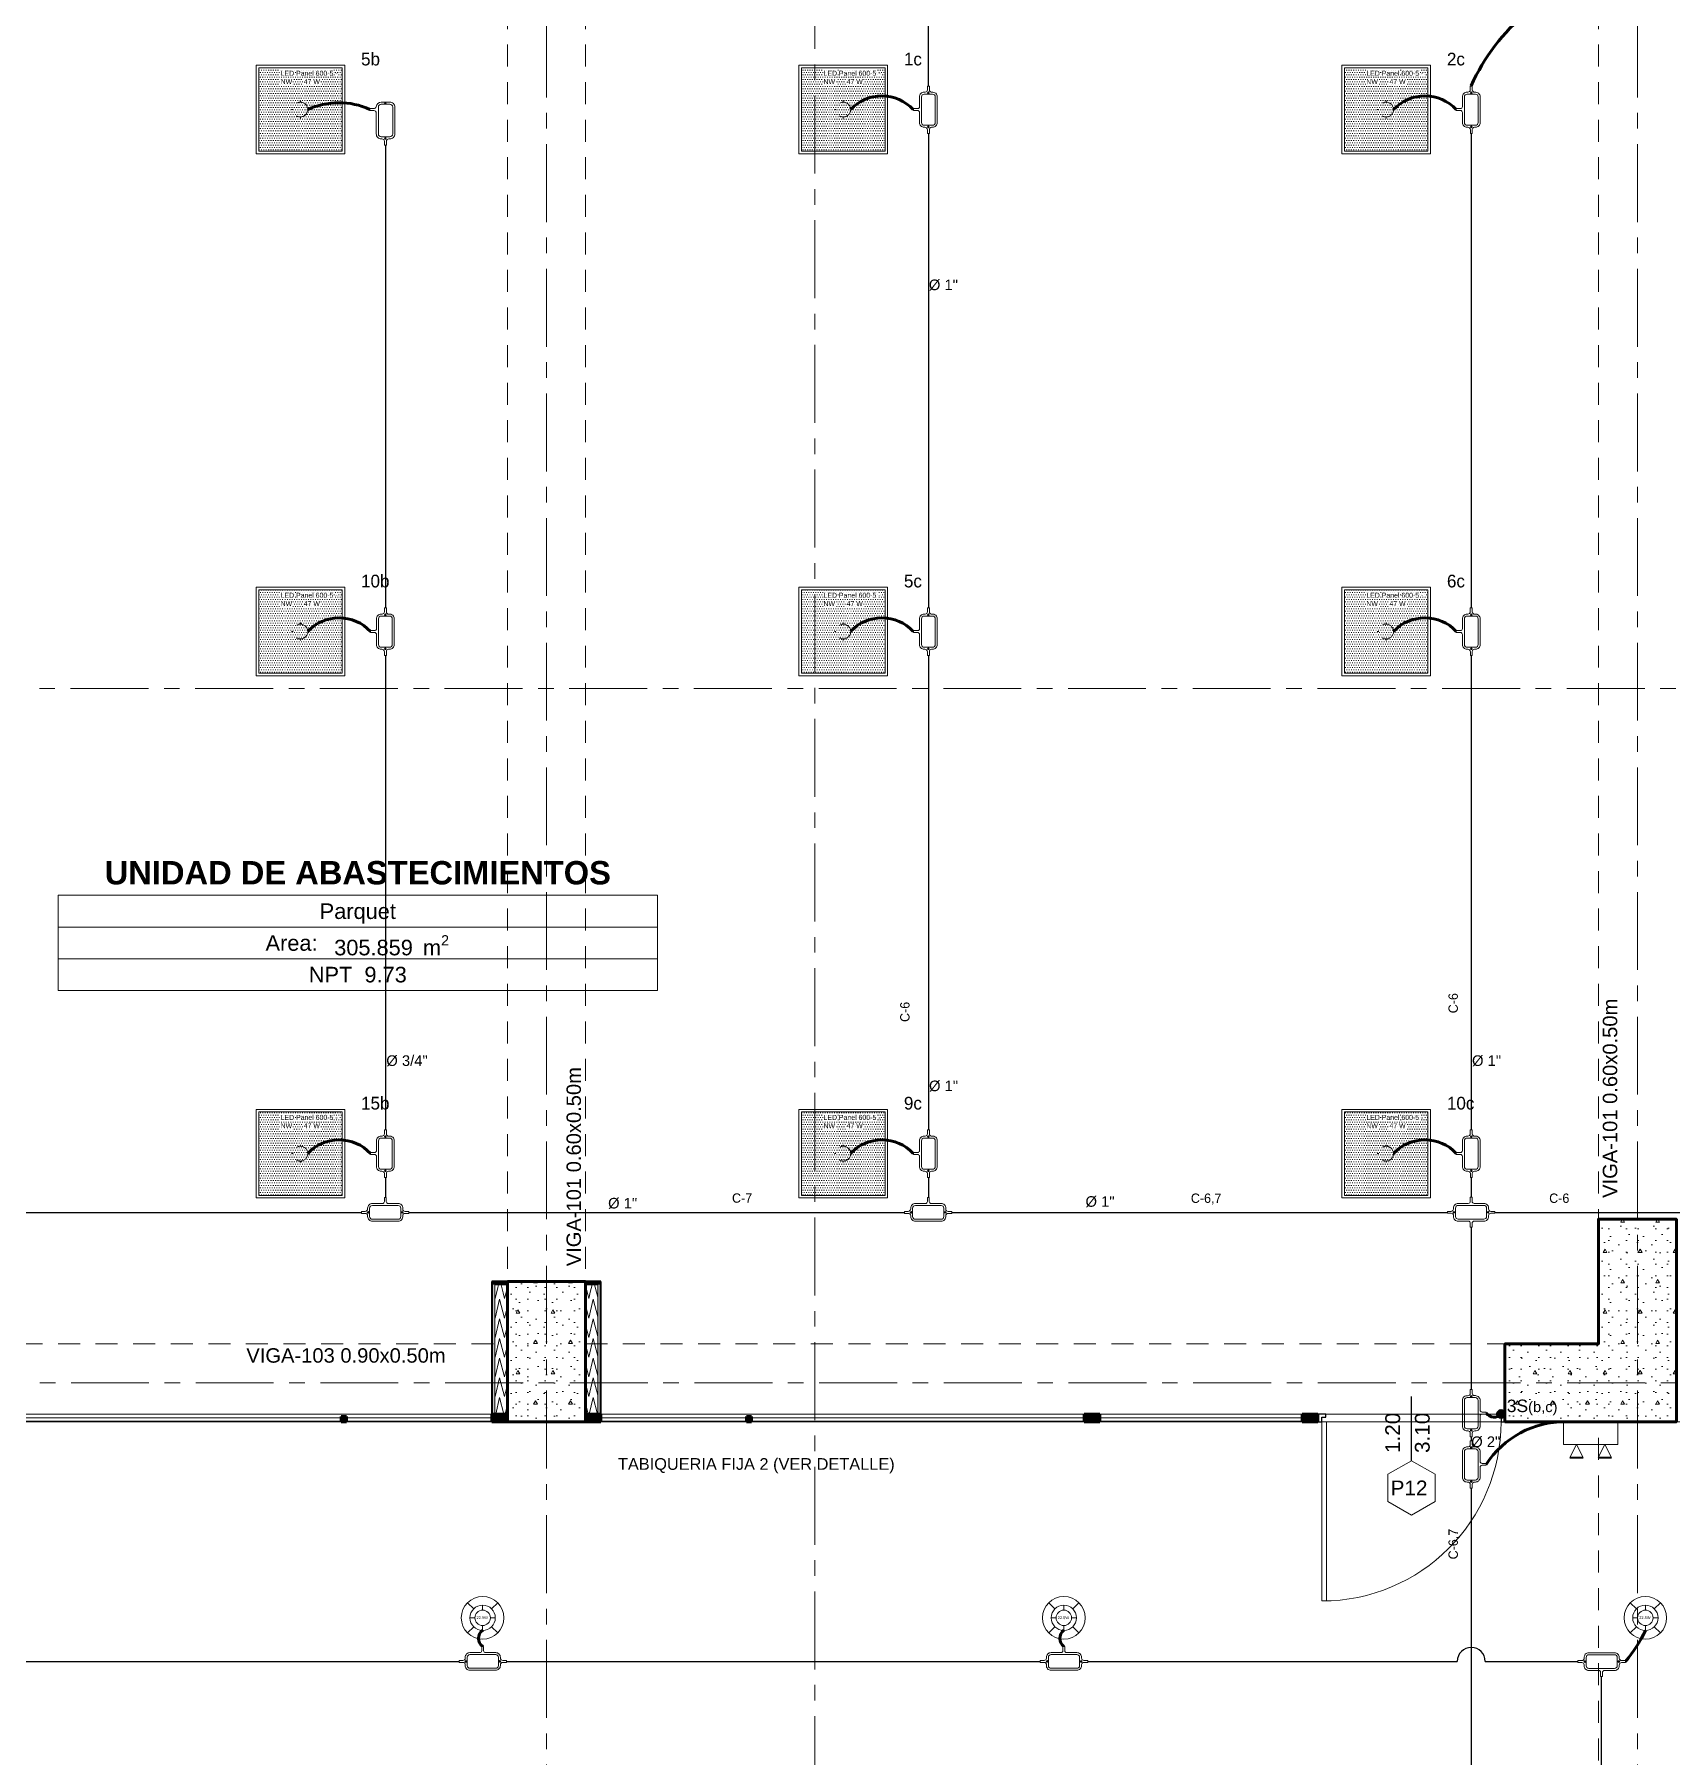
# Model space of a CAD drawing. Header units: inches. Extents: x -38 to 5698, y -33 to 92.
# Drawn here: x 219.04 to 229.54, y 27.55 to 38.6 of the extents above; entities that cross this region are included whole.
import ezdxf
from ezdxf.lldxf.tags import DXFTag

# ---------------------------------------------------------------- set-up
doc = ezdxf.new("R2010")
doc.units = ezdxf.units.IN
doc.header["$MEASUREMENT"] = 0
doc.set_wipeout_variables(frame=1)
for name, pattern in [('CONTINUA', [0]), ('DASHED', [0.75, 0.5, -0.25]), ('Hidden Line', [0.195611, 0.141111, -0.0545]), ('HIDDEN2', [0.1875, 0.125, -0.0625]), ('Punto & Raya', [0.65, 0.5, -0.075, 0, -0.075]), ('Rayas', [0.282222, 0.141111, -0.141111]), ('Wipeout_Contour', [1, 0, -1])]:
    doc.linetypes.add(name, pattern=pattern)
for name, color, linetype, lineweight in [('00 IE CKTO ILUMINACION', 3, 'Continuous', 50), ('00 IE CKTO TOMAS', 111, 'Rayas', 18), ('00_IE_Luminarias', 6, 'Continuous', 30), ('01 IE LUM LED EMP DN570B', 3, 'Continuous', 13), ('ALUMBRADO_CONDUIT', 30, 'CONDUIT1', 30), ('Bancas', 1, 'Continuous', 13), ('CABLEADO EXT.', 3, 'PVCSUBT', 30), ('Luminarias', 5, 'Continuous', 20), ('pulsador', 4, 'Continuous', 40), ('Simb_Alumbrado', 140, 'CONTINUA', 30)]:
    doc.layers.add(name, color=color, linetype=linetype, lineweight=lineweight)
for name, color, linetype in [('02 _ ARQ _ ALB _ Ejes Generales', 7, 'Continuous'), ('02 _ ARQ _ ALB _ Muros Interiores', 7, 'Continuous'), ('02 _ ARQ _ ZON _ Espacio.3D', 7, 'Continuous'), ('08 _ STR _ EXT _ 06 Columnas', 7, 'Continuous'), ('08 _ STR _ EXT _ 09 Vigas', 7, 'Continuous'), ('1TEXT', 8, 'Continuous'), ('Acabado - Muros', 7, 'Continuous'), ('Estructura - 04 MURO', 7, 'Continuous'), ('Marcador - Secciones', 251, 'Continuous'), ('Notas - Etiquetas', 251, 'Continuous')]:
    doc.layers.add(name, color=color, linetype=linetype)
doc.styles.add('Annotative', font='arial.ttf')
doc.styles.add('Arial', font='arial.ttf')
doc.styles.add('Estilo_Generado_1', font='swisseb.ttf')
doc.styles.add('Estilo_Generado_4', font='swisse.ttf')
doc.styles.add('Estilo_Generado_7', font='swisse.ttf')
doc.styles.add('{18b73a54-fa43-428c-adcb-c1c7bbdf2c84}', font='Simplex.shx')
tags = doc.linetypes.add('CONDUIT', pattern='A,1.5,-0.210535,["con",{18b73a54-fa43-428c-adcb-c1c7bbdf2c84},S=0.2,R=0,X=0,Y=-0.065594],-0.702384', length=2.412919).pattern_tags.tags
tags[6] = DXFTag(74, 10)
tags = doc.linetypes.add('CONDUIT1', pattern='A,1,-0.19772,["con",{18b73a54-fa43-428c-adcb-c1c7bbdf2c84},S=0.2,R=0,X=0,Y=-0.065594],-0.593642', length=1.791362).pattern_tags.tags
tags[6] = DXFTag(74, 10)
tags = doc.linetypes.add('PVCSUBT', pattern='A,0.6,-0.3,0.6,-0.075691,["PVC",Standard,S=0.2,R=0,X=0,Y=-0.093724],-0.621005', length=2.196696).pattern_tags.tags
tags[10] = DXFTag(74, 10)
pattern_1 = [(0, (185.00002, 3e-09), (0, 0.3897114), [0.024375, -0.200625]), (0, (185.11252, 0.19486), (0, 0.3897114), [0.024375, -0.200625]), (60, (185.00002, 3e-09), (-0.3375, 0.1948557), [0.024375, -0.200625]), (60, (185.22502, 3e-09), (-0.3375, 0.1948557), [0.024375, -0.200625]), (120, (185.0244, 3e-09), (0.3375, 0.1948557), [0.024375, -0.200625]), (120, (185.2494, 3e-09), (0.3375, 0.1948557), [0.024375, -0.200625]), (0, (185.00002, 0.0375), (0, 0.075), [0, -0.075, 0, -0.1125]), (45, (185.03752, 0.0375), (-0.05303301, 0.05303301), [0, -0.05625, 0, -0.09375])]

# ---------------------------------------------------------------- blocks, each defined once
blk = doc.blocks.new('*X127', base_point=(1608.118, 0))
at = {"layer": 'Estructura - 04 MURO', "color": 9, "linetype": 'Continuous', "lineweight": 5}
for p, q in [((1645.112, 30.5), (1645.126, 30.562)), ((1645.161, 30.527), (1645.168, 30.5)), ((1645.172, 30.5), (1645.175, 30.513)), ((1645.108, 30.5), (1645.108, 30.5))]:
    blk.add_line(p, q, dxfattribs=at)
blk = doc.blocks.new('*X128', base_point=(1608.118, 0))
at = {"layer": 'Estructura - 04 MURO', "color": 9, "linetype": 'Continuous', "lineweight": 5}
for p, q in [((1645.126, 30.562), (1645.131, 30.58)), ((1645.147, 30.58), (1645.161, 30.527)), ((1645.175, 30.513), (1645.188, 30.569))]:
    blk.add_line(p, q, dxfattribs=at)
blk = doc.blocks.new('*X129', base_point=(1608.118, 0))
at = {"layer": 'Estructura - 04 MURO', "color": 9, "linetype": 'Continuous', "lineweight": 5}
for p, q in [((1645.108, 30.5), (1645.11, 30.492)), ((1645.11, 30.492), (1645.112, 30.5)), ((1645.11, 30.366), (1645.138, 30.486)), ((1645.138, 30.486), (1645.17, 30.366)), ((1645.168, 30.5), (1645.17, 30.492)), ((1645.17, 30.492), (1645.172, 30.5)), ((1645.17, 30.366), (1645.188, 30.443)), ((1645.108, 30.374), (1645.11, 30.366)), ((1645.11, 30.24), (1645.138, 30.36)), ((1645.138, 30.36), (1645.17, 30.24)), ((1645.17, 30.24), (1645.188, 30.317)), ((1645.108, 30.248), (1645.11, 30.24)), ((1645.11, 30.114), (1645.138, 30.234)), ((1645.138, 30.234), (1645.17, 30.114)), ((1645.17, 30.114), (1645.188, 30.191)), ((1645.108, 30.122), (1645.11, 30.114)), ((1645.11, 29.988), (1645.138, 30.108)), ((1645.138, 30.108), (1645.17, 29.988)), ((1645.17, 29.988), (1645.188, 30.065)), ((1645.108, 29.996), (1645.11, 29.988)), ((1645.11, 29.862), (1645.138, 29.982)), ((1645.138, 29.982), (1645.17, 29.862)), ((1645.108, 29.87), (1645.11, 29.862)), ((1645.113, 29.75), (1645.138, 29.856)), ((1645.138, 29.856), (1645.166, 29.75)), ((1645.17, 29.862), (1645.188, 29.939)), ((1645.173, 29.75), (1645.188, 29.813))]:
    blk.add_line(p, q, dxfattribs=at)
blk = doc.blocks.new('*X130', base_point=(1608.118, 0))
at = {"layer": 'Estructura - 04 MURO', "color": 9, "linetype": 'Continuous', "lineweight": 5}
for p, q in [((1645.704, 30.516), (1645.708, 30.5)), ((1645.712, 30.5), (1645.719, 30.531)), ((1645.751, 30.563), (1645.768, 30.5))]:
    blk.add_line(p, q, dxfattribs=at)
blk = doc.blocks.new('*X131', base_point=(1608.118, 0))
at = {"layer": 'Estructura - 04 MURO', "color": 9, "linetype": 'Continuous', "lineweight": 5}
for p, q in [((1645.688, 30.575), (1645.704, 30.516)), ((1645.719, 30.531), (1645.731, 30.58)), ((1645.747, 30.58), (1645.751, 30.563))]:
    blk.add_line(p, q, dxfattribs=at)
blk = doc.blocks.new('*X132', base_point=(1608.118, 0))
at = {"layer": 'Estructura - 04 MURO', "color": 9, "linetype": 'Continuous', "lineweight": 5}
for p, q in [((1645.688, 30.449), (1645.71, 30.366)), ((1645.708, 30.5), (1645.71, 30.492)), ((1645.71, 30.492), (1645.712, 30.5)), ((1645.71, 30.366), (1645.738, 30.486)), ((1645.738, 30.486), (1645.768, 30.374)), ((1645.688, 30.323), (1645.71, 30.24)), ((1645.71, 30.24), (1645.738, 30.36)), ((1645.738, 30.36), (1645.768, 30.248)), ((1645.688, 30.197), (1645.71, 30.114)), ((1645.71, 30.114), (1645.738, 30.234)), ((1645.738, 30.234), (1645.768, 30.122)), ((1645.688, 30.071), (1645.71, 29.988)), ((1645.71, 29.988), (1645.738, 30.108)), ((1645.738, 30.108), (1645.768, 29.996)), ((1645.71, 29.862), (1645.738, 29.982)), ((1645.738, 29.982), (1645.768, 29.87)), ((1645.688, 29.945), (1645.71, 29.862)), ((1645.713, 29.75), (1645.738, 29.856)), ((1645.738, 29.856), (1645.766, 29.75)), ((1645.688, 29.819), (1645.706, 29.75))]:
    blk.add_line(p, q, dxfattribs=at)
blk = doc.blocks.new('LUMINARIA 2')
at = {"layer": '01 IE LUM LED EMP DN570B'}
for p, q in [((-0.094, 0.094), (-0.159, 0.158)), ((0.094, 0.094), (0.159, 0.158)), ((-0.094, -0.094), (-0.159, -0.158)), ((0.094, -0.094), (0.159, -0.158))]:
    blk.add_line(p, q, dxfattribs=at)
at = {"layer": '01 IE LUM LED EMP DN570B', "ltscale": 0.4}
for p, q in [((-0.081, 0), (-0.133, 0)), ((0, 0.081), (0, 0.133)), ((0.081, 0), (0.133, 0)), ((0, -0.081), (0, -0.133))]:
    blk.add_line(p, q, dxfattribs=at)
at = {"layer": '01 IE LUM LED EMP DN570B'}
for radius in [0.224, 0.133]:
    blk.add_circle((0, 0), radius, dxfattribs=at)
at = {"layer": '01 IE LUM LED EMP DN570B', "ltscale": 0.4}
blk.add_circle((0, 0), 0.0813, dxfattribs=at)
at = {"layer": '01 IE LUM LED EMP DN570B', "color": 8, "linetype": 'ByBlock', "lineweight": 80, "insert": (-0.065, 0.016), "char_height": 0.03, "width": 0.17858, "attachment_point": 1}
blk.add_mtext('{\\C3;22.5W}', dxfattribs=at)
blk = doc.blocks.new('*U270')
at = {"layer": 'Luminarias', "linetype": 'DASHED', "lineweight": 0, "ltscale": 0.05}
blk.add_lwpolyline([(0, -0.005), (0, 0.005)], dxfattribs=at)
blk = doc.blocks.new('*U271')
at = {"color": 0, "linetype": 'ByBlock', "lineweight": -2, "transparency": 16777216}
for p, rotation in [((-0.05, 0), 90), ((0, -0.05), 180), ((0.05, 0), 269.9999999999999)]:
    blk.add_blockref('*U270', p, dxfattribs=dict(at, rotation=rotation))
blk.add_blockref('*U270', (0, 0.05), dxfattribs=at)
blk = doc.blocks.new('PANEL LED 50W')
at = {"layer": 'Luminarias'}
h = blk.add_hatch(dxfattribs=at)
h.set_pattern_fill('DOTS', color=4, scale=0.009097)
h.set_pattern_definition([(0, (0, -2e-14), (0.0072206, 0.01444116), [0, -0.01444116])])
h.paths.add_polyline_path([(-0.257, -0.257), (0.257, -0.257), (0.257, 0.257), (-0.257, 0.257)])
h.paths.add_polyline_path([(-0.13, 0.097), (0.185, 0.097), (0.185, 0.247), (-0.13, 0.247)], flags=24)
at = {"layer": 'Luminarias', "color": 4, "lineweight": 0}
for points in [[(-0.273, 0.273), (0.273, 0.273), (0.273, -0.273), (-0.273, -0.273)], [(-0.257, -0.257), (0.257, -0.257), (0.257, 0.257), (-0.257, 0.257)]]:
    blk.add_lwpolyline(points, close=True, dxfattribs=at)
at = {"layer": 'Luminarias', "color": 4, "linetype": 'DASHED', "lineweight": 0, "ltscale": 0.01}
blk.add_circle((0, 0), 0.0455, dxfattribs=at)
at = {"color": 4}
blk.add_blockref('*U271', (0, 0), dxfattribs=at)
at = {"layer": 'Luminarias', "color": 4, "insert": (-0.122, 0.239), "char_height": 0.03093, "width": 0.38285, "attachment_point": 1}
blk.add_mtext('{\\Ftxt|c0;LED Panel 600-5 - NW      47 W}', dxfattribs=at)
blk = doc.blocks.new('lumin 47')
at = {"layer": 'ALUMBRADO_CONDUIT', "xscale": 1.041283452965173, "yscale": 1.041283452965173, "zscale": 1.041283452965173}
blk.add_blockref('PANEL LED 50W', (-76.251, 24.243), dxfattribs=at)
blk = doc.blocks.new('CAJA OVAL TIPO L')
at = {"layer": 'Simb_Alumbrado', "lineweight": 13}
blk.add_lwpolyline([(-0.0491, -0.079), (-0.0491, -0.0343, -0.380413), (-0.0258, -0.0088), (-0.0258, -0.0088, 0.341426), (-0.0164, 0.0033), (-0.0164, 0.0236), (-0.0063, 0.0236), (-0.0063, 0.0033, 0.414214), (0.0063, -0.0092), (0.1138, -0.0092, -0.414214), (0.1388, -0.0343), (0.1388, -0.0382, 0.414214), (0.1513, -0.0508), (0.1716, -0.0508), (0.1716, -0.0609), (0.1513, -0.0609, 0.414214), (0.1388, -0.0734), (0.1388, -0.079, -0.414214), (0.1138, -0.104), (-0.0241, -0.104, -0.414214), (-0.0491, -0.079, 0.414214)], format="xyb", dxfattribs=at)
for points in [[(-0.0483, -0.0558), (-0.0395, -0.0558)], [(-0.0439, -0.0514), (-0.0439, -0.0602)], [(0.1323, -0.0558), (0.1411, -0.0558)], [(0.1367, -0.0514), (0.1367, -0.0602)]]:
    blk.add_lwpolyline(points, dxfattribs=at)
blk.add_lwpolyline([(-0.0241, -0.0199), (0.1138, -0.0199, -0.414214), (0.1282, -0.0343), (0.1282, -0.079, -0.414214), (0.1138, -0.0934), (-0.0241, -0.0934, -0.414214), (-0.0384, -0.079), (-0.0384, -0.0343, -0.414214)], format="xyb", close=True, dxfattribs=at)
for centre in [(-0.0439, -0.0558), (0.1367, -0.0558)]:
    blk.add_circle(centre, 0.00438, dxfattribs=at)
blk = doc.blocks.new('oval t')
at = {"layer": 'Simb_Alumbrado', "lineweight": 13}
blk.add_lwpolyline([(0.0141, 0.0102, -0.414214), (0.0041, 0.0202), (0.0041, 0.0416), (-0.0056, 0.0416), (-0.0056, 0.0202, -0.414214), (-0.0156, 0.0102), (-0.0659, 0.0102, 0.414214), (-0.0899, -0.0138), (-0.0899, -0.0183, -0.414214), (-0.1019, -0.0303), (-0.1213, -0.0303), (-0.1213, -0.04), (-0.1016, -0.04, -0.451917), (-0.0897, -0.0535, 0.451917), (-0.0659, -0.0805), (0.0659, -0.0805, 0.414214), (0.0899, -0.0566), (0.0899, -0.0512, -0.398753), (0.1019, -0.0401), (0.1213, -0.0401), (0.1213, -0.0304), (0.1019, -0.0304, -0.368669), (0.0899, -0.0176), (0.0899, -0.0138, 0.414214), (0.0659, 0.0102), (0.0141, 0.0102)], format="xyb", dxfattribs=at)
blk.add_lwpolyline([(-0.0659, 0), (0.0659, 0, -0.414214), (0.0797, -0.0138), (0.0797, -0.0566, -0.414214), (0.0659, -0.0703), (-0.0659, -0.0703, -0.414214), (-0.0797, -0.0566), (-0.0797, -0.0138, -0.414214)], format="xyb", close=True, dxfattribs=at)
for points in [[(-0.0911, -0.0352), (-0.0828, -0.0352)], [(-0.0869, -0.031), (-0.0869, -0.0394)], [(0.0837, -0.0352), (0.0921, -0.0352)], [(0.0879, -0.031), (0.0879, -0.0394)]]:
    blk.add_lwpolyline(points, dxfattribs=at)
for centre in [(-0.0869, -0.0352), (0.0879, -0.0352)]:
    blk.add_circle(centre, 0.00419, dxfattribs=at)
blk = doc.blocks.new('CAJA CONDULET TIPO X')
at = {"layer": 'Simb_Alumbrado', "lineweight": 13}
for p, q in [((78.5283, -4.1616), (78.5283, -4.1519)), ((78.5283, -4.1519), (78.5497, -4.1519)), ((78.5497, -4.1616), (78.5283, -4.1616))]:
    blk.add_line(p, q, dxfattribs=at)
for points in [[(78.6505, -4.1716, -0.414214), (78.6605, -4.1616), (78.6819, -4.1616), (78.6819, -4.1519), (78.6605, -4.1519, -0.414214), (78.6505, -4.1419), (78.6505, -4.0916, 0.414214), (78.6265, -4.0677), (78.6219, -4.0677, -0.414214), (78.6099, -4.0557), (78.6099, -4.0363), (78.6002, -4.0363), (78.6002, -4.056, -0.451917), (78.5867, -4.0678, 0.451917), (78.5597, -4.0916), (78.5597, -4.1419)], [(78.5597, -4.1716), (78.5597, -4.2235, 0.414214), (78.5837, -4.2475), (78.589, -4.2475, -0.334232), (78.6002, -4.2595), (78.6002, -4.2789), (78.6099, -4.2789), (78.6099, -4.2595, -0.455912), (78.6227, -4.2475), (78.6265, -4.2475, 0.414214), (78.6505, -4.2235), (78.6505, -4.1716)]]:
    blk.add_lwpolyline(points, format="xyb", dxfattribs=at)
blk.add_lwpolyline([(78.6403, -4.0916), (78.6403, -4.2235, -0.414214), (78.6265, -4.2373), (78.5837, -4.2373, -0.414214), (78.5699, -4.2235), (78.5699, -4.0916, -0.414214), (78.5837, -4.0779), (78.6265, -4.0779, -0.414214)], format="xyb", close=True, dxfattribs=at)
for points in [[(78.6093, -4.0706), (78.6009, -4.0706)], [(78.6051, -4.0664), (78.6051, -4.0748)], [(78.6093, -4.2454), (78.6009, -4.2454)], [(78.6051, -4.2412), (78.6051, -4.2496)]]:
    blk.add_lwpolyline(points, dxfattribs=at)
for centre in [(78.6051, -4.0706), (78.6051, -4.2454)]:
    blk.add_circle(centre, 0.00419, dxfattribs=at)
for centre, start, end in [((78.5497, -4.1419), 270, 0), ((78.5497, -4.1716), 0, 90)]:
    blk.add_arc(centre, 0.01, start, end, dxfattribs=at)
blk = doc.blocks.new('pulsador')
at = {"layer": 'pulsador', "lineweight": 40}
h = blk.add_hatch(color=4, dxfattribs=at)
h.dxf.hatch_style = 1
h.paths.add_polyline_path([(246.231, 46.088, 1), (246.279, 46.088, 1)])
h.paths.add_polyline_path([(246.279, 46.088, -1), (246.232, 46.088, -1)], flags=16)
h.paths.add_polyline_path([(246.271, 46.088, -1), (246.239, 46.088, -1)], flags=0)
at = {"layer": 'pulsador'}
h = blk.add_hatch(color=4, dxfattribs=at)
h.dxf.hatch_style = 1
h.paths.add_polyline_path([(246.239, 46.088, 1), (246.271, 46.088, 1)])
at = {"layer": 'pulsador', "color": 4, "lineweight": 50}
blk.add_circle((246.255, 46.088), 0.0238, dxfattribs=at)
at = {"layer": 'pulsador', "color": 4, "lineweight": 40}
blk.add_circle((246.255, 46.088), 0.0235, dxfattribs=at)
at = {"layer": 'pulsador', "color": 4}
blk.add_circle((246.255, 46.088), 0.0159, dxfattribs=at)
blk = doc.blocks.new('luz de emergencia')
at = {"color": 5, "lineweight": 40}
for p, q in [((164.149, 48.937, 0), (164.233, 48.937, 0)), ((164.331, 48.937, 0), (164.415, 48.937, 0))]:
    blk.add_line(p, q, dxfattribs=at)
at = {"layer": '00_IE_Luminarias', "color": 5, "linetype": 'Continuous', "lineweight": 13}
for p, q in [((164.191, 49.021, 0), (164.149, 48.937, 0)), ((164.233, 48.937, 0), (164.191, 49.021, 0)), ((164.373, 49.021, 0), (164.331, 48.937, 0)), ((164.415, 48.937, 0), (164.373, 49.021, 0))]:
    blk.add_line(p, q, dxfattribs=at)
at = {"layer": '00_IE_Luminarias', "color": 5, "linetype": 'Continuous', "lineweight": 13, "elevation": 0}
blk.add_lwpolyline([(164.457, 49.021), (164.107, 49.021), (164.107, 49.167), (164.457, 49.167)], close=True, dxfattribs=at)

msp = doc.modelspace()

# ---------------------------------------------------------------- hatches: boundary and pattern name
at = {"layer": '08 _ STR _ EXT _ 06 Columnas', "linetype": 'Continuous', "lineweight": 9}
h = msp.add_hatch(dxfattribs=at)
h.set_pattern_fill('HORMIGÓN_EN_MASA_0002', style=0, pattern_type=2)
h.set_pattern_definition(pattern_1)
h.paths.add_polyline_path([(228.47, 29.7), (229.57, 29.7), (229.57, 31), (229.07, 31), (229.07, 30.2), (228.47, 30.2)])
h = msp.add_hatch(dxfattribs=at)
h.set_pattern_fill('HORMIGÓN_EN_MASA_0002', style=0, pattern_type=2)
h.set_pattern_definition(pattern_1)
h.paths.add_polyline_path([(222.07, 29.7), (222.57, 29.7), (222.57, 30.6), (222.07, 30.6)])
at = {"layer": 'Estructura - 04 MURO', "linetype": 'Continuous', "lineweight": 9}
for points in [[(221.99, 30.58), (221.97, 30.6), (221.97, 30.58)], [(221.99, 30.6), (221.97, 30.6), (221.99, 30.58)], [(221.99, 30.58), (222.07, 30.58), (222.07, 30.6), (221.99, 30.6)], [(222.65, 30.6), (222.57, 30.6), (222.57, 30.58), (222.65, 30.58)], [(222.65, 30.58), (222.67, 30.58), (222.67, 30.6)], [(222.65, 30.58), (222.67, 30.6), (222.65, 30.6)]]:
    msp.add_hatch(color=252, dxfattribs=at).paths.add_polyline_path(points)

# ---------------------------------------------------------------- linework, layer by layer
at = {"layer": '02 _ ARQ _ ALB _ Ejes Generales', "color": 251, "linetype": 'Punto & Raya', "lineweight": 13}
for p, q in [((222.32, 45.9), (222.32, 2.05)), ((229.32, 45.9), (229.32, 2.05)), ((240.57, 29.95), (189.845, 29.95))]:
    msp.add_line(p, q, dxfattribs=at)
at = {"layer": '02 _ ARQ _ ALB _ Muros Interiores', "color": 152, "linetype": 'Continuous', "lineweight": 25}
msp.add_line((227.87, 29.45), (227.87, 29.863), dxfattribs=at)
at = {"layer": '02 _ ARQ _ ALB _ Muros Interiores', "color": 165, "linetype": 'Continuous', "lineweight": 25}
for p, q in [((227.27, 29.75), (227.27, 29.7)), ((227.32, 29.75), (227.27, 29.75)), ((227.32, 29.73), (227.32, 29.75)), ((228.42, 29.75), (228.42, 29.73)), ((228.47, 29.75), (228.42, 29.75)), ((228.47, 29.7), (228.47, 29.75)), ((227.27, 29.7), (227.295, 29.7)), ((227.295, 29.7), (227.295, 29.73)), ((227.295, 29.73), (227.32, 29.73)), ((228.42, 29.73), (228.445, 29.73)), ((228.445, 29.73), (228.445, 29.7)), ((228.445, 29.7), (228.47, 29.7))]:
    msp.add_line(p, q, dxfattribs=at)
at = {"layer": '02 _ ARQ _ ALB _ Muros Interiores', "color": 7, "linetype": 'Continuous', "lineweight": 80}
for p, q in [((227.27, 29.75), (227.27, 29.7)), ((228.47, 29.75), (228.47, 29.7))]:
    msp.add_line(p, q, dxfattribs=at)
at = {"layer": '02 _ ARQ _ ALB _ Muros Interiores', "color": 165, "linetype": 'Continuous', "lineweight": 15}
for p, q in [((227.295, 28.55), (227.295, 29.7)), ((227.295, 29.7), (227.325, 29.7)), ((227.325, 29.7), (227.325, 28.55)), ((227.325, 28.55), (227.295, 28.55))]:
    msp.add_line(p, q, dxfattribs=at)
at = {"layer": '02 _ ARQ _ ALB _ Muros Interiores', "color": 251, "linetype": 'Continuous', "lineweight": 13, "flags": 128}
msp.add_lwpolyline([(227.87, 29.1), (228.022, 29.188), (228.022, 29.363), (227.87, 29.45), (227.718, 29.363), (227.718, 29.188)], close=True, dxfattribs=at)
at = {"layer": '02 _ ARQ _ ALB _ Muros Interiores', "color": 175, "linetype": 'Continuous', "lineweight": 15}
msp.add_arc((227.295, 29.7), 1.15, 270, 0, dxfattribs=at)
at = {"layer": '02 _ ARQ _ ZON _ Espacio.3D', "color": 252, "linetype": 'Continuous', "lineweight": 13}
for p, q in [((219.188, 33.079), (219.188, 32.468)), ((219.188, 33.079), (223.032, 33.079)), ((223.032, 32.468), (223.032, 33.079)), ((219.188, 32.875), (223.032, 32.875)), ((223.032, 32.672), (219.188, 32.672)), ((219.188, 32.468), (223.032, 32.468))]:
    msp.add_line(p, q, dxfattribs=at)
at = {"layer": '02 _ ARQ _ ZON _ Espacio.3D', "color": 254, "linetype": 'Continuous', "lineweight": 0, "flags": 128}
for points in [[(209.17, 29.75), (215.07, 29.75), (215.07, 30.2), (215.07, 30.6), (215.57, 30.6), (215.57, 29.75), (222.07, 29.75), (222.07, 30.6), (222.57, 30.6), (222.57, 29.75), (228.47, 29.75), (228.47, 30.2), (229.07, 30.2), (229.07, 31), (229.57, 31)], [(205.07, 17.4), (229.57, 17.4), (229.57, 16.25), (230.77, 16.25), (230.77, 15.537), (232.42, 15.537), (232.42, 15.15), (233.32, 15.15), (233.32, 17.1), (232.82, 17.1), (232.82, 19.05), (230.67, 19.05), (230.67, 20.35), (231.67, 20.35), (231.67, 22.25), (231.17, 22.25), (231.17, 22.7), (231.67, 22.7), (231.67, 24.4), (231.17, 24.4), (231.17, 24.85), (231.67, 24.85), (231.67, 29.7), (208.07, 29.7)]]:
    msp.add_lwpolyline(points, dxfattribs=at)
at = {"layer": '08 _ STR _ EXT _ 06 Columnas', "color": 7, "linetype": 'Continuous', "lineweight": 60, "flags": 128}
msp.add_lwpolyline([(228.47, 29.7), (229.57, 29.7), (229.57, 31), (229.07, 31), (229.07, 30.2), (228.47, 30.2)], close=True, dxfattribs=at)
at = {"layer": '08 _ STR _ EXT _ 06 Columnas', "color": 7, "linetype": 'Continuous', "lineweight": 80, "flags": 128}
msp.add_lwpolyline([(222.07, 29.7), (222.57, 29.7), (222.57, 30.6), (222.07, 30.6)], close=True, dxfattribs=at)
at = {"layer": '08 _ STR _ EXT _ 09 Vigas', "color": 251, "linetype": 'Hidden Line', "lineweight": 13}
for p, q in [((222.07, 30.2), (222.07, 39.4)), ((222.57, 30.2), (222.57, 39.4)), ((229.07, 30.2), (229.07, 39.4)), ((215.57, 30.2), (222.07, 30.2)), ((222.57, 30.2), (229.07, 30.2)), ((229.07, 17.4), (229.07, 29.7))]:
    msp.add_line(p, q, dxfattribs=at)
at = {"layer": 'Acabado - Muros', "color": 7, "linetype": 'Continuous', "lineweight": 60}
for p, q in [((222.07, 29.75), (222.07, 29.7)), ((222.57, 29.75), (222.57, 29.7)), ((227.27, 29.75), (227.27, 29.7))]:
    msp.add_line(p, q, dxfattribs=at)
at = {"layer": 'ALUMBRADO_CONDUIT', "color": 30, "lineweight": 30, "ltscale": 0.4, "true_color": 0xf26722}
for p, q in [((224.771, 38.273), (224.771, 39.484)), ((224.771, 37.969), (224.771, 34.923)), ((228.254, 37.969), (228.254, 34.923)), ((221.287, 37.893), (221.287, 34.923)), ((221.287, 34.619), (221.287, 31.573)), ((224.771, 34.619), (224.771, 31.573)), ((228.254, 34.619), (228.254, 31.573)), ((221.287, 31.269), (221.287, 31.14)), ((221.287, 31.269), (221.287, 31.144)), ((224.771, 31.269), (224.771, 31.14)), ((224.771, 31.269), (224.771, 31.144)), ((228.254, 31.269), (228.254, 31.14)), ((228.254, 31.269), (228.254, 31.144)), ((217.955, 31.044), (221.134, 31.044)), ((221.439, 31.044), (224.618, 31.044)), ((224.922, 31.044), (228.101, 31.044)), ((228.254, 30.948), (228.254, 29.907, 0)), ((228.405, 31.044), (231.584, 31.044)), ((228.254, 29.602, 0), (228.254, 29.578, 0)), ((228.254, 29.274, 0), (228.254, 17.602, 0)), ((218.336, 28.162), (221.76, 28.162)), ((222.065, 28.162), (225.489, 28.162)), ((225.793, 28.162), (228.164, 28.162)), ((228.344, 28.162), (228.939, 28.162)), ((229.09, 27.396), (229.09, 28.065))]:
    msp.add_line(p, q, dxfattribs=at)
msp.add_arc((228.254, 28.162), 0.0899, 0, 180, dxfattribs=at)
at = {"layer": 'CABLEADO EXT.', "color": 3, "lineweight": 80}
for centre, radius, start, end in [((229.408, 37.768), 1.26, 102.0484, 156.3619), ((220.989, 37.69), 0.476, 65.3702, 114.8494), ((224.473, 37.935), 0.275, 42.972, 137.028), ((227.957, 37.935), 0.275, 42.972, 137.028), ((220.99, 34.585), 0.275, 42.972, 137.028), ((224.473, 34.585), 0.275, 42.972, 137.028), ((227.957, 34.585), 0.275, 42.972, 137.028), ((220.99, 31.235), 0.275, 42.972, 137.028), ((224.473, 31.235), 0.275, 42.972, 137.028), ((227.957, 31.235), 0.275, 42.972, 137.028), ((228.4, 29.789, 0), 0.0595, 213.8928, 319.4922), ((228.852, 29.103, 0), 0.597, 89.3506, 147.185), ((221.949, 28.31), 0.0641, 126.0183, 233.9817), ((225.678, 28.31), 0.0641, 126.0183, 233.9817), ((228.538, 28.753), 0.921, 320.0123, 334.8194)]:
    msp.add_arc(centre, radius, start, end, dxfattribs=at)
at = {"layer": 'Estructura - 04 MURO', "color": 143, "linetype": 'Continuous', "lineweight": 5}
for p, q in [((222.07, 30.58), (221.99, 30.58)), ((222.65, 30.58), (222.57, 30.58))]:
    msp.add_line(p, q, dxfattribs=at)
at = {"layer": 'Estructura - 04 MURO', "color": 7, "linetype": 'Continuous', "lineweight": 40, "flags": 128}
for points in [[(222.07, 30.6), (221.97, 30.6)], [(222.67, 30.6), (222.57, 30.6)]]:
    msp.add_lwpolyline(points, dxfattribs=at)
at = {"layer": 'Marcador - Secciones', "color": 251, "linetype": 'Punto & Raya', "lineweight": 13}
msp.add_line((189.667, 34.407), (240.94, 34.407), dxfattribs=at)

# ---------------------------------------------------------------- block references
for p in [(296.993, 13.879), (300.476, 13.879), (303.959, 13.879), (296.993, 10.529), (300.476, 10.529), (303.959, 10.529), (296.993, 7.178), (300.476, 7.178), (303.959, 7.178)]:
    msp.add_blockref('lumin 47', p)
at = {"xscale": 1.253906979044094, "yscale": 1.253906979044094, "zscale": 1.253906979044094, "rotation": 270}
msp.add_blockref('CAJA CONDULET TIPO X', (233.466, 129.608), dxfattribs=at)
at = {"color": 4, "lineweight": 40}
msp.add_blockref('pulsador', (-17.81, -16.338, 0), dxfattribs=at)
at = {"layer": '01 IE LUM LED EMP DN570B', "xscale": 0.6105334384153049, "yscale": 0.6105334384153049, "zscale": 0.6105334384153049}
for p in [(221.911, 28.442), (225.64, 28.442), (229.371, 28.442)]:
    msp.add_blockref('LUMINARIA 2', p, dxfattribs=at)
at = {"layer": 'ALUMBRADO_CONDUIT', "linetype": 'CONDUIT', "lineweight": 30, "xscale": -1.253906979044094, "yscale": 1.253906979044094, "zscale": 1.253906979044094, "rotation": 90}
msp.add_blockref('CAJA OVAL TIPO L', (221.217, 38.108), dxfattribs=at)
at = {"layer": 'Bancas', "color": 252, "true_color": 0x939598, "yscale": 1.253906979044094, "zscale": 1.253906979044094}
for p, xscale, rotation in [((224.727, 38.121), -1.253906979044094, 90), ((228.21, 38.121), -1.253906979044094, 90), ((221.243, 34.771), -1.253906979044094, 90), ((224.727, 34.771), -1.253906979044094, 90), ((228.21, 34.771), -1.253906979044094, 90), ((221.243, 31.421), -1.253906979044094, 90), ((224.727, 31.421), -1.253906979044094, 90), ((228.21, 31.421), -1.253906979044094, 90), ((228.298, 29.755, 0), 1.253906979044094, 270), ((228.298, 29.426, 0), 1.253906979044094, 270), ((229.091, 28.117), -1.253906979044094, 180)]:
    msp.add_blockref('oval t', p, dxfattribs=dict(at, xscale=xscale, rotation=rotation))
for p, xscale in [((221.286, 31.088), -1.253906979044094), ((224.77, 31.088), -1.253906979044094), ((221.912, 28.206), 1.253906979044094), ((225.641, 28.206), 1.253906979044094)]:
    msp.add_blockref('oval t', p, dxfattribs=dict(at, xscale=xscale))
at = {"layer": 'Estructura - 04 MURO', "color": 7, "lineweight": 80}
for name in ['*X127', '*X128', '*X131', '*X130']:
    msp.add_blockref(name, (185, 0), dxfattribs=at)
at = {"layer": 'pulsador', "color": 4, "lineweight": 40}
msp.add_blockref('luz de emergencia', (64.738, -19.467, 0), dxfattribs=at)

# ---------------------------------------------------------------- texts
at = {"layer": '00 IE CKTO ILUMINACION', "color": 3, "linetype": 'CONTINUA', "lineweight": 15}
for s, p in [('C-6', (224.65, 32.266)), ('C-6', (228.168, 32.322)), ('C-6,7', (228.168, 28.817))]:
    msp.add_text(s, height=0.06, rotation=90, dxfattribs=at).set_placement(p)
for s, p in [('C-7', (223.511, 31.106, 0)), ('C-6,7', (226.455, 31.105, 0)), ('C-6', (228.754, 31.105, 0))]:
    msp.add_text(s, height=0.06, dxfattribs=at).set_placement(p)
at = {"layer": '00 IE CKTO TOMAS', "insert": (228.482, 29.742), "char_height": 0.08, "width": 0.76804, "attachment_point": 7, "style": 'Annotative'}
msp.add_mtext('3S{\\H0.84375x;(b,c)}', dxfattribs=at)
at = {"layer": '00_IE_Luminarias', "color": 6, "linetype": 'HIDDEN2'}
for s, p in [('5b', (221.131, 38.405)), ('1c', (224.614, 38.405)), ('2c', (228.098, 38.405)), ('10b', (221.131, 35.055)), ('5c', (224.614, 35.055)), ('6c', (228.098, 35.055)), ('15b', (221.131, 31.704)), ('9c', (224.614, 31.704)), ('10c', (228.098, 31.704))]:
    msp.add_text(s, height=0.0817, dxfattribs=at).set_placement(p)
at = {"layer": '02 _ ARQ _ ALB _ Muros Interiores', "color": 251, "lineweight": 25, "char_height": 0.095, "attachment_point": 7, "rotation": 90, "style": 'Estilo_Generado_4'}
for s, insert in [('\\A1;{\\pql;\\pt0;\\fSwis721 Ex BT|b0|i0|c0|p34;1.20\\fSwis721 Ex BT|b0|i0|c0|p34;\\A1{\\H.66x;\\S^  ;}\\fSwis721 Ex BT|b0|i0|c0|p34;\\fSwis721 Ex BT|b0|i0|c0|p34;}', (227.825, 29.5)), ('\\A1;{\\pql;\\pt0;\\fSwis721 Ex BT|b0|i0|c0|p34;3.10\\fSwis721 Ex BT|b0|i0|c0|p34;\\A1{\\H.66x;\\S^  ;}\\fSwis721 Ex BT|b0|i0|c0|p34;\\fSwis721 Ex BT|b0|i0|c0|p34;}', (228.015, 29.5))]:
    msp.add_mtext(s, dxfattribs=dict(at, insert=insert))
at = {"layer": '02 _ ARQ _ ALB _ Muros Interiores', "color": 251, "lineweight": 25, "insert": (227.737, 29.228), "char_height": 0.095, "attachment_point": 7, "style": 'Estilo_Generado_4'}
msp.add_mtext('\\A1;{\\pql;\\pt0;\\fSwis721 Ex BT|b0|i0|c0|p34;P12\\fSwis721 Ex BT|b0|i0|c0|p34;\\fSwis721 Ex BT|b0|i0|c0|p34;\\fSwis721 Ex BT|b0|i0|c0|p34;}', dxfattribs=at)
at = {"layer": '02 _ ARQ _ ZON _ Espacio.3D', "color": 252, "lineweight": 25, "attachment_point": 2}
for s, insert, char_height, style in [('\\A1;{\\pqc;\\pt0;\\fSwis721 Ex BT|b1|i0|c0|p34;UNIDAD DE ABASTECIMIENTOS}', (221.11, 33.299), 0.15, 'Estilo_Generado_1'), ('\\A1;{\\pqc;\\pt0;\\fSwis721 Ex BT|b0|i0|c238|p34;Parquet}', (221.11, 33.027), 0.1, 'Estilo_Generado_7'), ('\\A1;{\\pqc;\\pt0;\\fSwis721 Ex BT|b0|i0|c238|p34;Area: }', (220.685, 32.823), 0.1, 'Estilo_Generado_7'), ('\\A1;{\\pqc;\\pt0,0.3;\\fSwis721 Ex BT|b0|i0|c238|p34;305.859\\fSwis721 Ex BT|b0|i0|c238|p34;\\A1{\\H.66x;\\S^  ;}\\fSwis721 Ex BT|b0|i0|c238|p34; m\\fSwis721 Ex BT|b0|i0|c238|p34;\\A1{\\H.66x;\\S2^  ;}}', (221.327, 32.823), 0.1, 'Estilo_Generado_7'), ('\\A1;{\\pqc;\\pt0;\\fSwis721 Ex BT|b0|i0|c238|p34;NPT  9.73}', (221.11, 32.62), 0.1, 'Estilo_Generado_7')]:
    msp.add_mtext(s, dxfattribs=dict(at, insert=insert, char_height=char_height, style=style))
at = {"layer": '1TEXT', "color": 50, "linetype": 'Continuous', "style": 'Arial'}
for s, p in [('%%C 1"', (224.774, 36.963)), ('%%C 3/4"', (221.293, 31.984)), ('%%C 1"', (228.259, 31.984)), ('%%C 1"', (224.775, 31.822)), ('%%C 1"', (222.716, 31.069)), ('%%C 1"', (225.779, 31.08)), ('%%C 2"', (228.254, 29.538, 0))]:
    msp.add_text(s, height=0.0679, rotation=0, dxfattribs=at).set_placement(p)
at = {"layer": 'Notas - Etiquetas', "color": 8, "linetype": 'Continuous', "lineweight": 13, "char_height": 0.0925, "rotation": 90, "style": 'Estilo_Generado_4'}
for insert, attachment_point in [((229.098, 31.137), 1), ((222.543, 30.698), 7)]:
    msp.add_mtext('\\A1;{\\pql;\\fSwis721 Ex BT|b0|i0|c0|p34;VIGA-101\\fSwis721 Ex BT|b0|i0|c0|p34; \\fSwis721 Ex BT|b0|i0|c0|p34;0.60\\fSwis721 Ex BT|b0|i0|c0|p34;x\\fSwis721 Ex BT|b0|i0|c0|p34;0.50\\fSwis721 Ex BT|b0|i0|c0|p34;m}', dxfattribs=dict(at, insert=insert, attachment_point=attachment_point))
at = {"layer": 'Notas - Etiquetas', "color": 8, "linetype": 'Continuous', "lineweight": 13, "style": 'Estilo_Generado_4'}
for s, insert, char_height, attachment_point in [('\\A1;{\\pql;\\fSwis721 Ex BT|b0|i0|c0|p34;VIGA-103\\fSwis721 Ex BT|b0|i0|c0|p34; \\fSwis721 Ex BT|b0|i0|c0|p34;0.90\\fSwis721 Ex BT|b0|i0|c0|p34;x\\fSwis721 Ex BT|b0|i0|c0|p34;0.50\\fSwis721 Ex BT|b0|i0|c0|p34;m}', (220.395, 30.172), 0.0925, 1), ('\\A1;{\\pql;\\fSwis721 Ex BT|b0|i0|c0|p34;TABIQUERIA FIJA 2 (VER DETALLE)\\fSwis721 Ex BT|b0|i0|c0|p34; }', (222.779, 29.418), 0.075, 4)]:
    msp.add_mtext(s, dxfattribs=dict(at, insert=insert, char_height=char_height, attachment_point=attachment_point))

# ---------------------------------------------------------------- next in the draw order: wipeouts: each hides what was drawn before it
at = {"color": 254, "linetype": 'Wipeout_Contour', "lineweight": 0, "ltscale": 9861.129902}
msp.add_wipeout([(218.87, 29.75), (218.87, 29.7), (221.004, 29.7), (221.004, 29.733), (221.02, 29.733), (221.02, 29.75)], dxfattribs=at).dxf.layer = 'Acabado - Muros'
at = {"color": 254, "linetype": 'Wipeout_Contour', "lineweight": 0, "ltscale": 9887.36091}
msp.add_wipeout([(223.62, 29.733), (223.637, 29.733), (223.637, 29.7), (225.77, 29.7), (225.77, 29.75), (223.62, 29.75)], dxfattribs=at).dxf.layer = 'Acabado - Muros'
at = {"color": 254, "linetype": 'Wipeout_Contour', "lineweight": 0, "ltscale": 6599.623561}
msp.add_wipeout([(225.87, 29.7), (227.17, 29.7), (227.17, 29.75), (225.87, 29.75)], dxfattribs=at).dxf.layer = 'Acabado - Muros'

# ---------------------------------------------------------------- next in the draw order: linework, layer by layer
at = {"layer": 'Acabado - Muros', "color": 251, "linetype": 'Continuous', "lineweight": 13, "flags": 128}
for points in [[(225.87, 29.75), (227.17, 29.75)], [(225.87, 29.7), (227.17, 29.7)]]:
    msp.add_lwpolyline(points, dxfattribs=at)

# ---------------------------------------------------------------- next in the draw order: wipeouts: each hides what was drawn before it
at = {"color": 254, "linetype": 'Wipeout_Contour', "lineweight": 0, "ltscale": 9869.344482}
msp.add_wipeout([(221.02, 29.733), (221.037, 29.733), (221.037, 29.7), (221.97, 29.7), (221.97, 29.75), (221.02, 29.75)], dxfattribs=at).dxf.layer = 'Acabado - Muros'
at = {"color": 254, "linetype": 'Wipeout_Contour', "lineweight": 0, "ltscale": 9879.14635}
msp.add_wipeout([(222.67, 29.75), (222.67, 29.7), (223.604, 29.7), (223.604, 29.733), (223.62, 29.733), (223.62, 29.75)], dxfattribs=at).dxf.layer = 'Acabado - Muros'

# ---------------------------------------------------------------- next in the draw order: linework, layer by layer
at = {"layer": 'Acabado - Muros', "color": 251, "linetype": 'Continuous', "lineweight": 13, "flags": 128}
for points in [[(218.87, 29.75), (221.97, 29.75)], [(222.67, 29.75), (225.77, 29.75)], [(218.87, 29.7), (221.004, 29.7)], [(221.037, 29.7), (221.97, 29.7)], [(222.67, 29.7), (223.604, 29.7)], [(223.637, 29.7), (225.77, 29.7)]]:
    msp.add_lwpolyline(points, dxfattribs=at)

# ---------------------------------------------------------------- next in the draw order: wipeouts: each hides what was drawn before it
at = {"color": 254, "linetype": 'Wipeout_Contour', "lineweight": 0, "ltscale": 6599.62284}
msp.add_wipeout([(227.17, 29.705), (227.17, 29.725), (225.87, 29.725), (225.87, 29.705)], dxfattribs=at).dxf.layer = 'Acabado - Muros'

# ---------------------------------------------------------------- next in the draw order: hatches: boundary and pattern name
at = {"layer": 'Acabado - Muros', "linetype": 'Continuous', "lineweight": 0}
msp.add_hatch(color=254, dxfattribs=at).paths.add_polyline_path([(227.17, 29.7), (227.27, 29.7), (227.27, 29.75), (227.17, 29.75)])

# ---------------------------------------------------------------- next in the draw order: linework, layer by layer
at = {"layer": 'Acabado - Muros', "color": 7, "linetype": 'Continuous', "lineweight": 60}
for p, q in [((225.87, 29.75), (225.87, 29.7)), ((227.17, 29.75), (227.17, 29.7)), ((227.27, 29.75), (227.17, 29.75)), ((227.27, 29.7), (227.17, 29.7))]:
    msp.add_line(p, q, dxfattribs=at)
at = {"layer": 'Acabado - Muros', "color": 7, "linetype": 'Continuous', "lineweight": 13, "flags": 128}
msp.add_lwpolyline([(227.17, 29.705), (227.17, 29.725), (225.87, 29.725), (225.87, 29.705)], close=True, dxfattribs=at)

# ---------------------------------------------------------------- next in the draw order: wipeouts: each hides what was drawn before it
at = {"color": 254, "linetype": 'Wipeout_Contour', "lineweight": 0, "ltscale": 6573.294135}
msp.add_wipeout([(221.004, 29.705), (221.004, 29.725), (218.87, 29.725), (218.87, 29.705)], dxfattribs=at).dxf.layer = 'Acabado - Muros'
at = {"color": 254, "linetype": 'Wipeout_Contour', "lineweight": 0, "ltscale": 6586.092058}
msp.add_wipeout([(223.604, 29.705), (223.604, 29.725), (222.67, 29.725), (222.67, 29.705)], dxfattribs=at).dxf.layer = 'Acabado - Muros'

# ---------------------------------------------------------------- next in the draw order: hatches: boundary and pattern name
at = {"layer": 'Acabado - Muros', "linetype": 'Continuous', "lineweight": 0}
msp.add_hatch(color=254, dxfattribs=at).paths.add_polyline_path([(222.67, 29.7), (222.67, 29.75), (222.57, 29.75), (222.57, 29.7)])
at = {"layer": 'Estructura - 04 MURO', "linetype": 'Continuous', "lineweight": 9}
msp.add_hatch(color=252, dxfattribs=at).paths.add_polyline_path([(222.65, 30.58), (222.65, 29.75), (222.67, 29.75), (222.67, 30.58)])

# ---------------------------------------------------------------- next in the draw order: linework, layer by layer
at = {"layer": 'Acabado - Muros', "color": 7, "linetype": 'Continuous', "lineweight": 60}
for p, q in [((222.67, 29.75), (222.57, 29.75)), ((222.67, 29.75), (222.67, 29.7)), ((222.67, 29.7), (222.57, 29.7))]:
    msp.add_line(p, q, dxfattribs=at)
at = {"layer": 'Acabado - Muros', "color": 7, "linetype": 'Continuous', "lineweight": 13, "flags": 128}
for points in [[(221.004, 29.705), (221.004, 29.725), (218.87, 29.725), (218.87, 29.705)], [(223.604, 29.705), (223.604, 29.725), (222.67, 29.725), (222.67, 29.705)]]:
    msp.add_lwpolyline(points, close=True, dxfattribs=at)
at = {"layer": 'Estructura - 04 MURO', "color": 143, "linetype": 'Continuous', "lineweight": 5}
msp.add_line((222.65, 29.75), (222.65, 30.58), dxfattribs=at)
at = {"layer": 'Estructura - 04 MURO', "color": 7, "linetype": 'Continuous', "lineweight": 40, "flags": 128}
for points in [[(222.67, 29.75), (222.67, 30.6)], [(222.67, 29.75), (222.65, 29.75)]]:
    msp.add_lwpolyline(points, dxfattribs=at)
at = {"layer": 'Estructura - 04 MURO', "color": 143, "linetype": 'Continuous', "lineweight": 5, "flags": 128}
msp.add_lwpolyline([(222.65, 29.75), (222.57, 29.75)], dxfattribs=at)

# ---------------------------------------------------------------- next in the draw order: block references
at = {"layer": 'Estructura - 04 MURO', "color": 7, "lineweight": 80}
msp.add_blockref('*X132', (185, 0), dxfattribs=at)

# ---------------------------------------------------------------- next in the draw order: wipeouts: each hides what was drawn before it
at = {"color": 254, "linetype": 'Wipeout_Contour', "lineweight": 0, "ltscale": 6579.559123}
msp.add_wipeout([(221.97, 29.705), (221.97, 29.725), (221.037, 29.725), (221.037, 29.705)], dxfattribs=at).dxf.layer = 'Acabado - Muros'
at = {"color": 254, "linetype": 'Wipeout_Contour', "lineweight": 0, "ltscale": 6592.357025}
msp.add_wipeout([(225.77, 29.705), (225.77, 29.725), (223.637, 29.725), (223.637, 29.705)], dxfattribs=at).dxf.layer = 'Acabado - Muros'

# ---------------------------------------------------------------- next in the draw order: hatches: boundary and pattern name
at = {"layer": 'Acabado - Muros', "linetype": 'Continuous', "lineweight": 0}
for points in [[(221.037, 29.733), (221.004, 29.733), (221.004, 29.7), (221.037, 29.7)], [(221.97, 29.7), (222.07, 29.7), (222.07, 29.75), (221.97, 29.75)], [(223.637, 29.733), (223.604, 29.733), (223.604, 29.7), (223.637, 29.7)], [(225.87, 29.75), (225.77, 29.75), (225.77, 29.7), (225.87, 29.7)]]:
    msp.add_hatch(color=254, dxfattribs=at).paths.add_polyline_path(points)
at = {"layer": 'Estructura - 04 MURO', "linetype": 'Continuous', "lineweight": 9}
msp.add_hatch(color=252, dxfattribs=at).paths.add_polyline_path([(221.97, 30.58), (221.97, 29.75), (221.99, 29.75), (221.99, 30.58)])

# ---------------------------------------------------------------- next in the draw order: linework, layer by layer
at = {"layer": '08 _ STR _ EXT _ 09 Vigas', "color": 251, "linetype": 'Hidden Line', "lineweight": 13}
msp.add_line((194.57, 29.7), (229.07, 29.7), dxfattribs=at)
at = {"layer": 'Acabado - Muros', "color": 7, "linetype": 'Continuous', "lineweight": 60}
for p, q in [((221.037, 29.733), (221.004, 29.733)), ((221.004, 29.733), (221.004, 29.7)), ((221.037, 29.733), (221.037, 29.7)), ((221.97, 29.75), (221.97, 29.7)), ((222.07, 29.75), (221.97, 29.75)), ((223.637, 29.733), (223.604, 29.733)), ((223.604, 29.733), (223.604, 29.7)), ((223.637, 29.733), (223.637, 29.7)), ((225.87, 29.75), (225.77, 29.75)), ((225.77, 29.75), (225.77, 29.7)), ((221.037, 29.7), (221.004, 29.7)), ((222.07, 29.7), (221.97, 29.7)), ((223.637, 29.7), (223.604, 29.7)), ((225.87, 29.7), (225.77, 29.7))]:
    msp.add_line(p, q, dxfattribs=at)
at = {"layer": 'Acabado - Muros', "color": 7, "linetype": 'Continuous', "lineweight": 13, "flags": 128}
for points in [[(221.97, 29.705), (221.97, 29.725), (221.037, 29.725), (221.037, 29.705)], [(225.77, 29.705), (225.77, 29.725), (223.637, 29.725), (223.637, 29.705)]]:
    msp.add_lwpolyline(points, close=True, dxfattribs=at)
at = {"layer": 'Estructura - 04 MURO', "color": 7, "linetype": 'Continuous', "lineweight": 40}
msp.add_line((221.97, 30.6), (221.97, 29.75), dxfattribs=at)
at = {"layer": 'Estructura - 04 MURO', "color": 143, "linetype": 'Continuous', "lineweight": 5}
msp.add_line((221.99, 30.58), (221.99, 29.75), dxfattribs=at)
at = {"layer": 'Estructura - 04 MURO', "color": 7, "linetype": 'Continuous', "lineweight": 40, "flags": 128}
msp.add_lwpolyline([(221.97, 29.75), (221.99, 29.75)], dxfattribs=at)
at = {"layer": 'Estructura - 04 MURO', "color": 143, "linetype": 'Continuous', "lineweight": 5, "flags": 128}
msp.add_lwpolyline([(221.99, 29.75), (222.07, 29.75)], dxfattribs=at)
at = {"layer": 'Marcador - Secciones', "color": 251, "linetype": 'Punto & Raya', "lineweight": 13}
msp.add_line((224.042, 46.211), (224.042, 0.888), dxfattribs=at)

# ---------------------------------------------------------------- next in the draw order: block references
at = {"layer": 'Estructura - 04 MURO', "color": 7, "lineweight": 80}
msp.add_blockref('*X129', (185, 0), dxfattribs=at)

doc.saveas('drawing.dxf')
